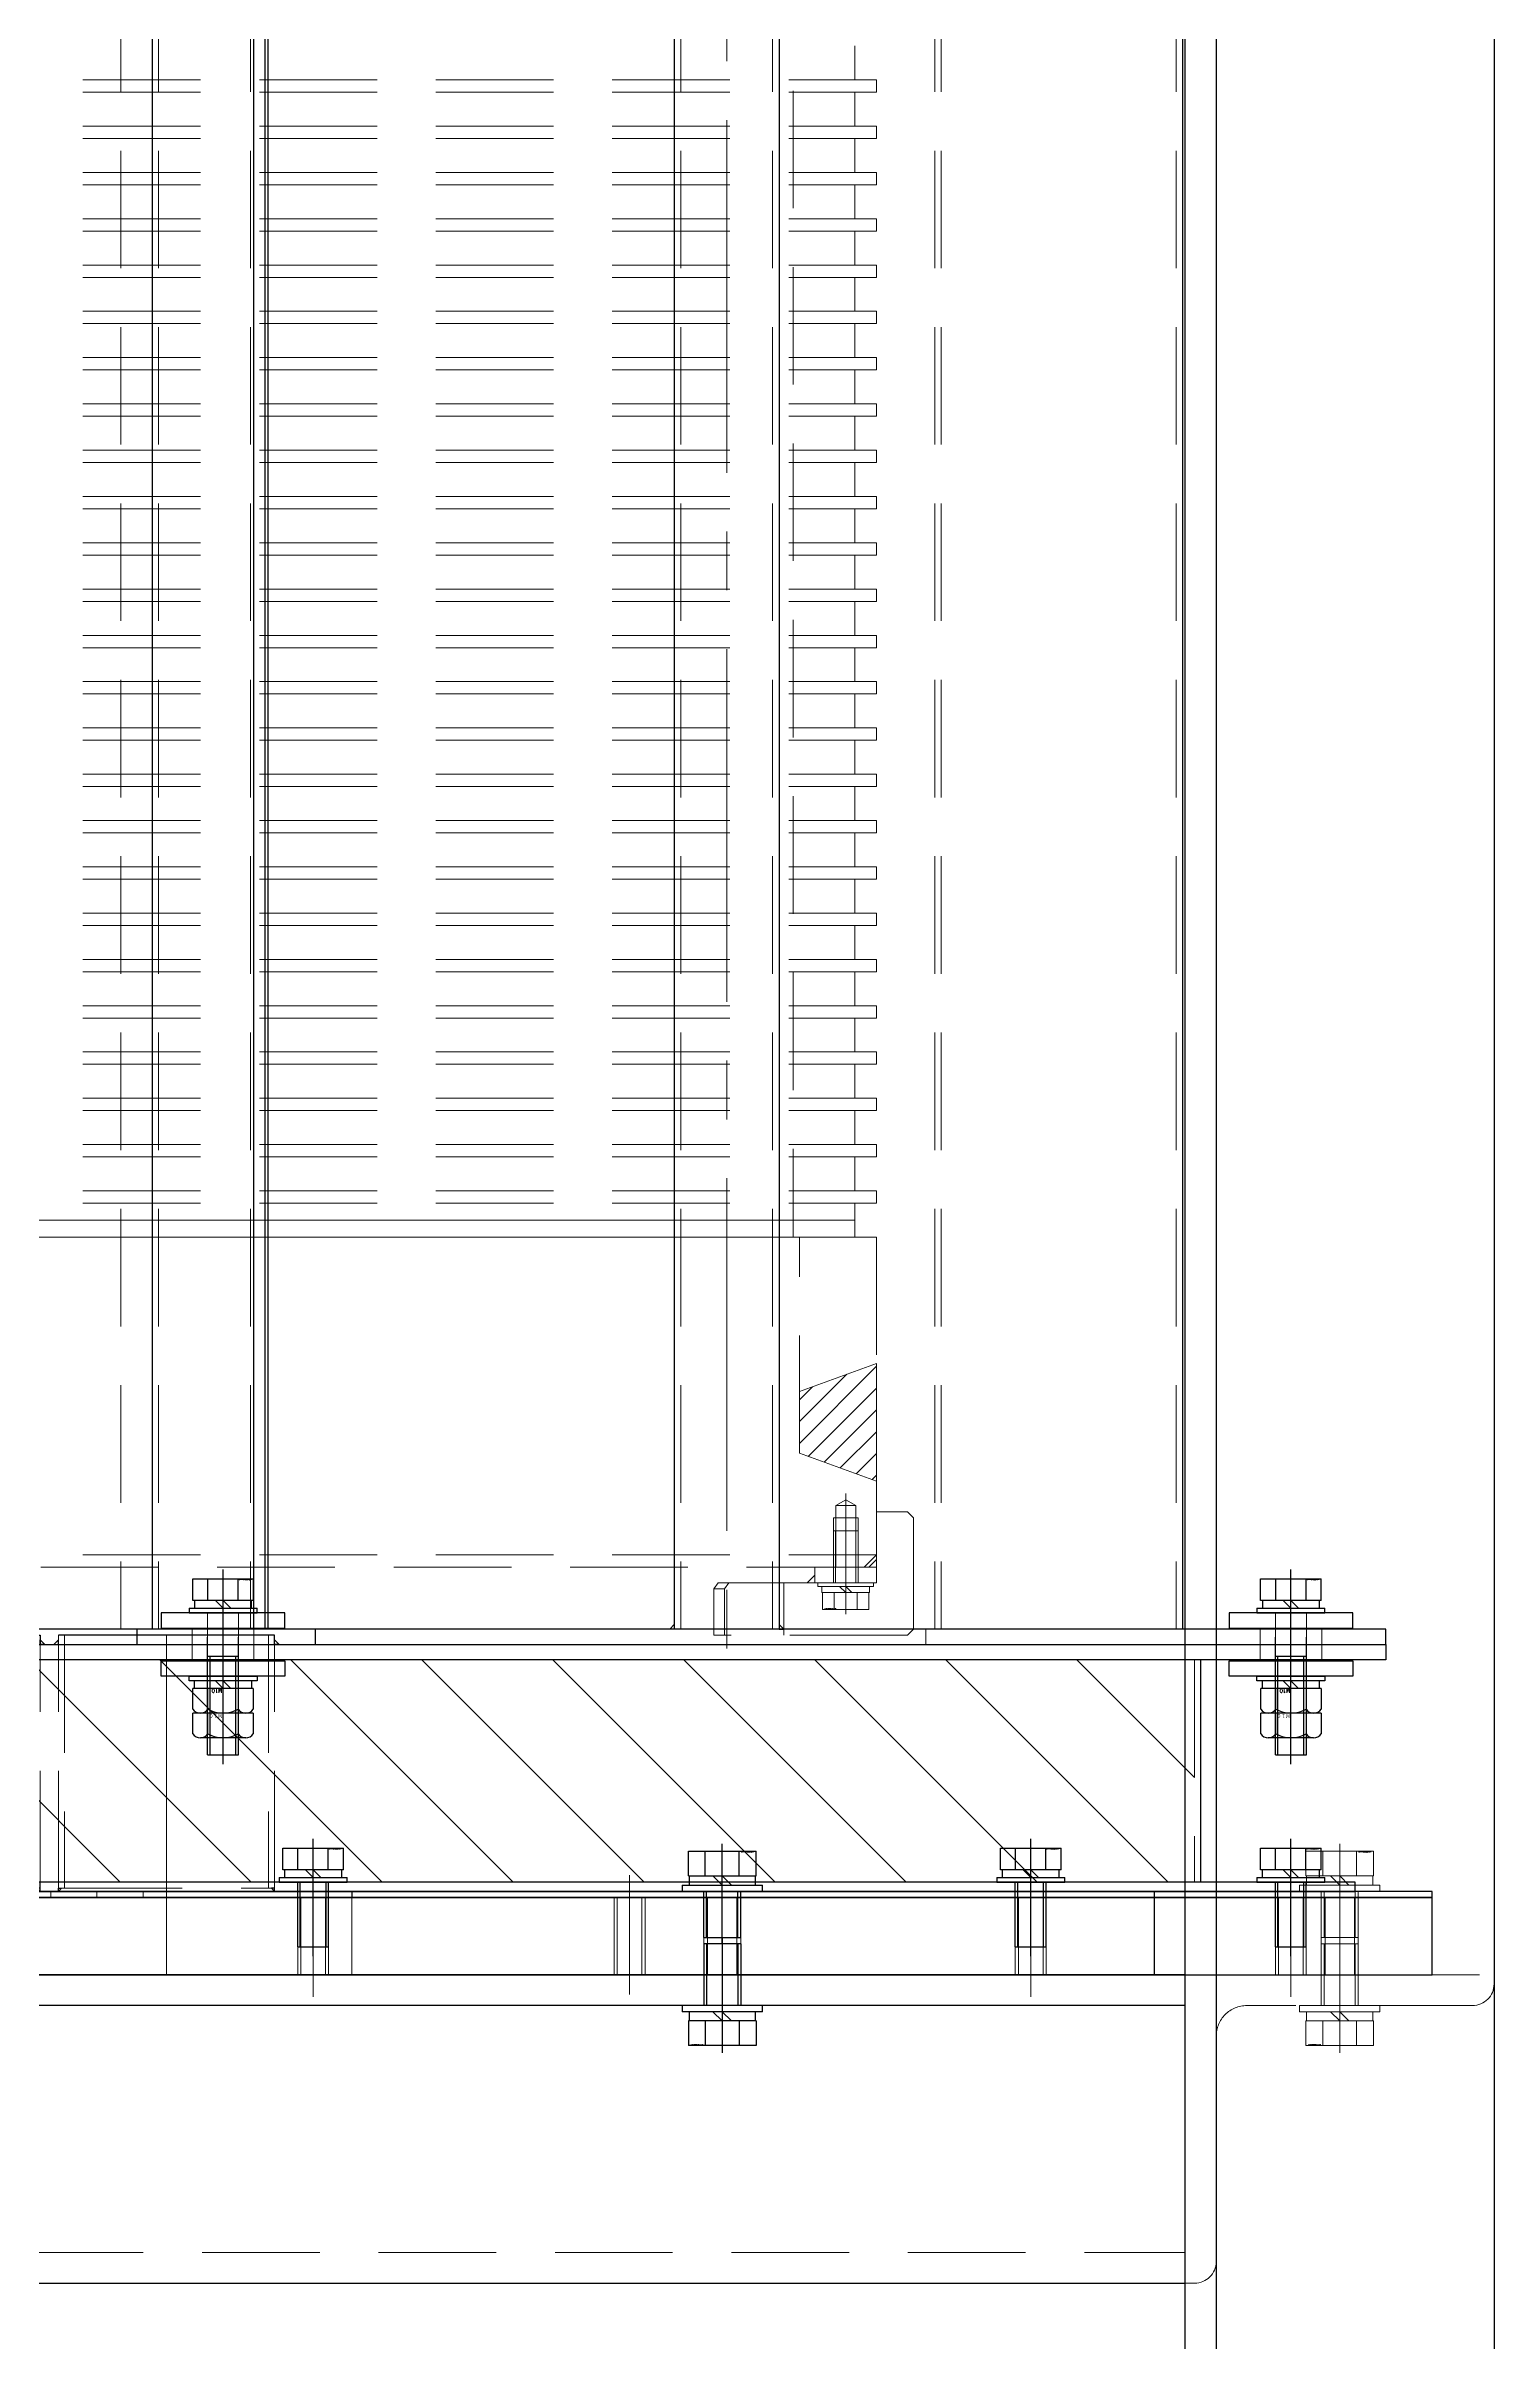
# Model space of a CAD drawing. Header units: millimetres. Extents: x -16130 to 36813, y -8099 to 27484.
# Drawn here: x 24499 to 24968, y 2189 to 2933 of the extents above; entities that cross this region are included whole.
import ezdxf

# ---------------------------------------------------------------- set-up
doc = ezdxf.new("R2010")
doc.units = ezdxf.units.MM
doc.header["$LTSCALE"] = 6
for name, pattern in [('CENTER2', [28.575, 19.05, -3.175, 3.175, -3.175]), ('HIDDEN', [9.525, 6.35, -3.175]), ('PHANTOM2', [31.75, 15.875, -3.175, 3.175, -3.175, 3.175, -3.175])]:
    doc.linetypes.add(name, pattern=pattern)
for name, color, linetype, lineweight in [('04_HIDDEN', 2, 'HIDDEN', 13), ('05_CENTER', 4, 'CENTER2', 13), ('06_PHANTOM', 2, 'PHANTOM2', 13), ('08_DIM', 3, 'Continuous', 13)]:
    doc.layers.add(name, color=color, linetype=linetype, lineweight=lineweight)
doc.layers.add('10_DRAFT', color=8, linetype='Continuous', lineweight=0, plot=False)
doc.styles.add('KANJI0', font='txt.shx', dxfattribs={"width": 0.9, "height": 30, "bigfont": 'bigfont'})
doc.styles.add('KSS_TXT', font='txt.shx', dxfattribs={"bigfont": 'extfont2.shx'})
doc.styles.add('KSS_TXT_L', font='txt.shx', dxfattribs={"height": 3, "bigfont": 'extfont2.shx'})

# ---------------------------------------------------------------- blocks, each defined once
blk = doc.blocks.new('A$C7C7467DF_1_1_1')
at = {"color": 0}
for p, q in [((-22, 21), (-20, 23)), ((-10, 23), (-20, 23)), ((-10, 5), (-10, 23)), ((-22, 21), (-22, -15)), ((10, 0), (10, 5)), ((10, 0), (41.33, 0)), ((41.33, 0), (42.75, -2)), ((42.75, -17), (42.75, -2)), ((-20, -17), (-22, -15)), ((-20, -17), (42.75, -17))]:
    blk.add_line(p, q, dxfattribs=at)
at = {"color": 3}
blk.add_line((20.07, 0), (20.07, -17), dxfattribs=at)
for points in [[(-10, 5), (-7.5, 5), (-10, 7.5), (-10, 7.5)], [(10, 0), (12.5, 0), (10, 2.5), (10, 2.5)]]:
    blk.add_lwpolyline(points, close=True, dxfattribs=at)
at = {"color": 0}
blk.add_lwpolyline([(-10, 5), (10, 5), (10, 0), (-10, 0)], close=True, dxfattribs=at)
at = {"layer": '04_HIDDEN'}
for p in [(37.8, 0), (39.21, -17), (42.75, -2)]:
    blk.add_line(p, (39.21, -2), dxfattribs=at)
at = {"layer": '05_CENTER'}
blk.add_line((0, -4.86), (0, 9.81), dxfattribs=at)
blk = doc.blocks.new('A$C435F0BD9_1_1_1_1')
at = {"color": 0}
for p, q in [((-7.51, 8.7), (7.51, 8.7)), ((-7.51, 3.2), (-7.51, 8.7)), ((-3.75, 3.2), (-3.75, 8.7)), ((3.75, 3.2), (3.75, 8.7)), ((7.51, 3.2), (7.51, 8.7)), ((-9, 1.2), (9, 1.2)), ((-9, 1.2), (-9, 0)), ((-7.7, 3.2), (-7.7, 1.2)), ((7.7, 3.2), (-7.7, 3.2)), ((0, 1.2), (-2, 3.2)), ((0, 3.2), (2, 1.2)), ((7.7, 1.2), (7.7, 3.2)), ((9, 0), (9, 1.2)), ((-9, 0), (9, 0))]:
    blk.add_line(p, q, dxfattribs=at)
at = {"color": 0, "linetype": 'CENTER2'}
blk.add_line((0, -18.3), (0, 10.2), dxfattribs=at)
at = {"color": 0, "linetype": 'HIDDEN'}
for p, q in [((-4, -16.8), (-4, 0)), ((-3.32, -16.8), (-3.32, 0)), ((3.32, -16.8), (3.32, 0)), ((4, -16.8), (4, 0)), ((-4, -16.8), (4, -16.8))]:
    blk.add_line(p, q, dxfattribs=at)
at = {"layer": '10_DRAFT', "style": 'KSS_TXT_L'}
blk.add_text('BT-M8x20L,SW,PW', height=0.3, dxfattribs=at).set_placement((3.15, 8.36))
blk = doc.blocks.new('A$C1FF45962_1_1_1')
blk.add_blockref('A$C7C7467DF_1_1_1', (-980, 0))
at = {"xscale": -1}
blk.add_blockref('A$C7C7467DF_1_1_1', (0, 0), dxfattribs=at)
at = {"rotation": 180}
for p in [(-980, 0), (0, 0)]:
    blk.add_blockref('A$C435F0BD9_1_1_1_1', p, dxfattribs=at)
blk = doc.blocks.new('A$C28E10C10_1_1_1')
h = blk.add_hatch()
h.set_pattern_fill('_USER', color=3, scale=5, angle=315, style=0, pattern_type=0)
h.set_pattern_definition([(45, (-1256.782, -15543.1433), (-3.5355339, 3.5355339), [])])
h.paths.add_polyline_path([(500, 25.9), (475, 35), (475, 55), (500, 64.1)])
at = {"color": 0}
for p, q in [((493, 491), (493, 480)), ((-500, 480), (500, 480)), ((500, 480), (500, 476)), ((-500, 476), (500, 476)), ((493, 476), (493, 465)), ((-500, 465), (500, 465)), ((500, 465), (500, 461)), ((-500, 461), (500, 461)), ((493, 461), (493, 450)), ((-500, 450), (500, 450)), ((500, 450), (500, 446)), ((-500, 446), (500, 446)), ((493, 446), (493, 435)), ((-500, 435), (500, 435)), ((500, 435), (500, 431)), ((-500, 431), (500, 431)), ((493, 431), (493, 420)), ((-500, 420), (500, 420)), ((500, 420), (500, 416)), ((-500, 416), (500, 416)), ((493, 416), (493, 405)), ((-500, 405), (500, 405)), ((500, 405), (500, 401)), ((-500, 401), (500, 401)), ((493, 401), (493, 390)), ((-500, 390), (500, 390)), ((500, 390), (500, 386)), ((-500, 386), (500, 386)), ((493, 386), (493, 375)), ((-500, 375), (500, 375)), ((500, 375), (500, 371)), ((-500, 371), (500, 371)), ((493, 371), (493, 360)), ((-500, 360), (500, 360)), ((500, 360), (500, 356)), ((-500, 356), (500, 356)), ((493, 356), (493, 345)), ((-500, 345), (500, 345)), ((500, 345), (500, 341)), ((-500, 341), (500, 341)), ((493, 341), (493, 330)), ((-500, 330), (500, 330)), ((500, 330), (500, 326)), ((-500, 326), (500, 326)), ((493, 326), (493, 315)), ((-500, 315), (500, 315)), ((500, 315), (500, 311)), ((-500, 311), (500, 311)), ((493, 311), (493, 300)), ((-500, 300), (500, 300)), ((500, 300), (500, 296)), ((-500, 296), (500, 296)), ((493, 296), (493, 285)), ((-500, 285), (500, 285)), ((500, 285), (500, 281)), ((-500, 281), (500, 281)), ((493, 281), (493, 270)), ((-500, 270), (500, 270)), ((500, 270), (500, 266)), ((-500, 266), (500, 266)), ((493, 266), (493, 255)), ((-500, 255), (500, 255)), ((500, 255), (500, 251)), ((-500, 251), (500, 251)), ((493, 251), (493, 240)), ((-500, 240), (500, 240)), ((500, 240), (500, 236)), ((-500, 236), (500, 236)), ((493, 236), (493, 225)), ((-500, 225), (500, 225)), ((500, 225), (500, 221)), ((-500, 221), (500, 221)), ((493, 221), (493, 210)), ((-500, 210), (500, 210)), ((500, 210), (500, 206)), ((-500, 206), (500, 206)), ((493, 206), (493, 195)), ((-500, 195), (500, 195)), ((500, 195), (500, 191)), ((-500, 191), (500, 191)), ((493, 191), (493, 180)), ((-500, 180), (500, 180)), ((500, 180), (500, 176)), ((-500, 176), (500, 176)), ((493, 176), (493, 165)), ((-500, 165), (500, 165)), ((500, 165), (500, 161)), ((-500, 161), (500, 161)), ((493, 161), (493, 150)), ((-500, 150), (500, 150)), ((500, 150), (500, 146)), ((-500, 146), (500, 146)), ((493, 146), (493, 135)), ((-500, 135), (500, 135)), ((500, 135), (500, 131)), ((-500, 131), (500, 131)), ((493, 131), (493, 120)), ((-500, 120), (500, 120)), ((500, 120), (500, 116)), ((-500, 116), (500, 116)), ((493, 116), (493, 105)), ((-500, 105), (500, 105)), ((500, 105), (500, 2)), ((-500, 2), (500, 2)), ((496, -2), (500, 2)), ((496, -2), (-496, -2))]:
    blk.add_line(p, q, dxfattribs=at)
at = {"layer": '04_HIDDEN'}
for p, q in [((473, 2191), (473, 105)), ((475, 105), (-475, 105)), ((475, 35), (475, 105)), ((500, 64.1), (475, 55)), ((500, 25.9), (475, 35)), ((486.75, 18), (490, 19.88)), ((486.75, 18), (486.75, -2)), ((493.25, 18), (486.75, 18)), ((490, 19.88), (493.25, 18)), ((493.25, 18), (493.25, -2)), ((486, 14), (486, -2)), ((494, 14), (486, 14)), ((494, 14), (494, -2))]:
    blk.add_line(p, q, dxfattribs=at)
at = {"layer": '05_CENTER'}
blk.add_line((490, 21.93), (490, -4.71), dxfattribs=at)
at = {"layer": '08_DIM'}
blk.add_line((500, 64.1), (500, 25.9), dxfattribs=at)
at = {"layer": '10_DRAFT'}
blk.add_line((493, 110.5), (-493, 110.5), dxfattribs=at)
blk = doc.blocks.new('A$C2B834F33_1_1')
at = {"color": 0}
for p, q in [((0, 0), (-100, 0)), ((-100, -3), (-100, 0)), ((0, 0), (0, -100)), ((-93, -10), (-20, -10)), ((-10, -20), (-10, -93)), ((-3, -100), (0, -100))]:
    blk.add_line(p, q, dxfattribs=at)
for centre, radius, start, end in [((-93, -3), 7, 180, 270), ((-20, -20), 10, 0, 90), ((-3, -93), 7, 180, 270)]:
    blk.add_arc(centre, radius, start, end, dxfattribs=at)
blk = doc.blocks.new('A$C59FA16D1_1_1')
at = {"color": 0}
for p, q in [((-90, 2592), (-90, -934)), ((-100, -5), (-1300, -5))]:
    blk.add_line(p, q, dxfattribs=at)
blk.add_lwpolyline([(-5, 2592), (0, 2592), (0, -934), (-100, -934), (-100, 2592), (-90, 2592)], dxfattribs=at)
blk.add_lwpolyline([(-1300, -95), (-100, -95), (-100, 5), (-1300, 5)], close=True, dxfattribs=at)
at = {"layer": '04_HIDDEN'}
blk.add_line((-1390, -85), (-100, -85), dxfattribs=at)
at = {"layer": '05_CENTER'}
for p, q in [((-250, 19.94), (-250, -20.27)), ((-50, 19.94), (-50, -20.27))]:
    blk.add_line(p, q, dxfattribs=at)
at = {"layer": '04_HIDDEN', "xscale": -1}
blk.add_blockref('A$C2B834F33_1_1', (-100, 5), dxfattribs=at)
blk = doc.blocks.new('A$C240E0C69_1_1')
h = blk.add_hatch()
h.set_pattern_fill('_USER', color=3, scale=30, angle=315, pattern_type=0)
h.set_pattern_definition([(315, (-3058.926, 23640.867), (21.213203, 21.213203), [])])
h.paths.add_polyline_path([(7, 75), (7, 3), (603, 3), (603, 75)])
for p, q in [((195.13, 80), (195.13, 83)), ((195.13, 83), (229.13, 83)), ((229.13, 83), (229.13, 80)), ((5, 3), (5, 75))]:
    blk.add_line(p, q)
at = {"color": 254}
blk.add_line((305, 83), (235, 83), dxfattribs=at)
at = {"color": 0}
for p, q in [((305, 80), (305, 83)), ((605, 3), (605, 75)), ((229.13, 0), (229.13, 3))]:
    blk.add_line(p, q, dxfattribs=at)
for points in [[(665, 75), (0, 75), (0, 80), (665, 80)], [(655, 3), (0, 3), (0, 0), (655, 0)]]:
    blk.add_lwpolyline(points, close=True, dxfattribs=at)
at = {"color": 3}
for points in [[(195.13, 80), (195.13, 81.5), (195.13, 81.5), (193.63, 80)], [(229.13, 80), (229.13, 81.5), (229.13, 81.5), (230.63, 80)], [(235, 80), (235, 81.5), (235, 81.5), (233.5, 80)], [(305, 80), (305, 81.5), (305, 81.5), (306.5, 80)], [(195.13, 1), (196.13, 1), (196.13, 1), (195.13, 0)], [(229.13, 1), (228.13, 1), (228.13, 1), (229.13, 0)], [(235, 1), (236, 1), (236, 1), (235, 0)], [(305, 1), (304, 1), (304, 1), (305, 0)]]:
    blk.add_lwpolyline(points, close=True, dxfattribs=at)
at = {"layer": '04_HIDDEN'}
for p, q in [((7, 75), (7, 3)), ((190, 3), (190, 75)), ((190, 3), (190, 75)), ((192, 75), (192, 3)), ((192, 75), (192, 3)), ((603, 75), (603, 3)), ((226.33, 1), (197.93, 1))]:
    blk.add_line(p, q, dxfattribs=at)
at = {"layer": '04_HIDDEN', "color": 254}
blk.add_line((237, 1), (303, 1), dxfattribs=at)
at = {"layer": '04_HIDDEN'}
for points in [[(195.13, 83), (197.93, 83), (197.93, 1), (195.13, 1)], [(229.13, 83), (226.33, 83), (226.33, 1), (229.13, 1)]]:
    blk.add_lwpolyline(points, close=True, dxfattribs=at)
at = {"layer": '04_HIDDEN', "color": 254}
for points in [[(235, 83), (237, 83), (237, 1), (235, 1)], [(305, 83), (303, 83), (303, 1), (305, 1)]]:
    blk.add_lwpolyline(points, close=True, dxfattribs=at)
at = {"layer": '05_CENTER'}
for p, q in [((288.29, 85.93), (288.29, 68.87)), ((634.17, 85.93), (634.17, 68.87)), ((55.34, 8.81), (55.34, -5.89)), ((317.5, 8.81), (317.5, -5.89)), ((549.93, 8.81), (549.93, -5.89)), ((634.17, 8.81), (634.17, -5.89))]:
    blk.add_line(p, q, dxfattribs=at)
at = {"layer": '06_PHANTOM'}
for p, q in [((0, 80), (0, 75)), ((155, 80), (155, 75)), ((0, 0), (0, 3)), ((190, 0), (190, 3))]:
    blk.add_line(p, q, dxfattribs=at)
at = {"layer": '10_DRAFT'}
for p, q in [((212.13, 83), (212.13, 0)), ((270, 83), (270, 0)), ((0, 80), (0, 0))]:
    blk.add_line(p, q, dxfattribs=at)
blk = doc.blocks.new('A$C7AFA21F4_1_1_1_1')
at = {"color": 0}
for p, q in [((-9.81, 11), (9.81, 11)), ((-9.81, 4), (-9.81, 11)), ((-4.91, 4), (-4.91, 11)), ((4.91, 4), (4.91, 11)), ((9.81, 4), (9.81, 11)), ((-11, 1.5), (11, 1.5)), ((-11, 1.5), (-11, 0)), ((-11, 0), (11, 0)), ((9.81, 4), (-9.81, 4)), ((-9.25, 4), (-9.25, 1.5)), ((0, 1.5), (-2.5, 4)), ((0, 4), (2.5, 1.5)), ((9.25, 1.5), (9.25, 4)), ((11, 0), (11, 1.5))]:
    blk.add_line(p, q, dxfattribs=at)
at = {"color": 0, "linetype": 'CENTER2'}
blk.add_line((0, -24), (0, 14), dxfattribs=at)
at = {"color": 0, "linetype": 'HIDDEN'}
for p, q in [((-5, -21), (-5, 0)), ((-4.19, -21), (-4.19, 0)), ((4.19, -21), (4.19, 0)), ((5, -21), (5, 0)), ((-5, -21), (5, -21))]:
    blk.add_line(p, q, dxfattribs=at)
at = {"layer": '10_DRAFT', "style": 'KSS_TXT_L'}
blk.add_text('BT-M10x25L,SW,PW', height=0.3, dxfattribs=at).set_placement((5.1, 10.66))
blk = doc.blocks.new('A$C52421B65_1_1')
at = {"color": 0}
blk.add_line((590, 0), (590, 25), dxfattribs=at)
blk.add_lwpolyline([(-590, 0), (680, 0), (680, 25), (-590, 25)], close=True, dxfattribs=at)
at = {"layer": '04_HIDDEN', "color": 9}
for p, q in [((312.5, 25), (312.5, 0)), ((313.5, 25), (313.5, 0)), ((321.5, 25), (321.5, 0)), ((322.5, 25), (322.5, 0)), ((544.93, 25), (544.93, 0)), ((545.93, 25), (545.93, 0)), ((553.93, 25), (553.93, 0)), ((554.93, 25), (554.93, 0)), ((629.17, 25), (629.17, 0)), ((630.17, 25), (630.17, 0)), ((638.17, 25), (638.17, 0)), ((639.17, 25), (639.17, 0))]:
    blk.add_line(p, q, dxfattribs=at)
at = {"layer": '04_HIDDEN', "color": 252}
for p, q in [((330, 0), (330, 25)), ((415, 0), (415, 25)), ((416, 0), (416, 25)), ((424, 0), (424, 25)), ((425, 0), (425, 25))]:
    blk.add_line(p, q, dxfattribs=at)
at = {"layer": '04_HIDDEN'}
for p, q in [((444, 0), (444, 25)), ((445.25, 0), (445.25, 25)), ((454.75, 0), (454.75, 25)), ((456, 0), (456, 25)), ((644, 0), (644, 25)), ((645.25, 0), (645.25, 25)), ((654.75, 0), (654.75, 25)), ((656, 0), (656, 25))]:
    blk.add_line(p, q, dxfattribs=at)
at = {"layer": '05_CENTER', "color": 9}
for p, q in [((317.5, 31.4), (317.5, -7.23)), ((549.93, 31.4), (549.93, -7.23)), ((634.17, 31.4), (634.17, -7.23))]:
    blk.add_line(p, q, dxfattribs=at)
at = {"layer": '05_CENTER', "color": 252}
blk.add_line((420, -6.4), (420, 32.23), dxfattribs=at)
at = {"layer": '05_CENTER'}
for p, q in [((450, -6.08), (450, 31.14)), ((650, -6.08), (650, 31.14))]:
    blk.add_line(p, q, dxfattribs=at)
at = {"layer": '10_DRAFT'}
blk.add_line((270, 25), (270, 0), dxfattribs=at)
blk = doc.blocks.new('A$C437C52AB_1_1')
at = {"color": 0, "linetype": 'CENTER2'}
blk.add_line((0, -17.01), (0, 15.35), dxfattribs=at)
at = {"color": 0}
for p, q in [((-10.97, 13), (10.97, 13)), ((-10.97, 5), (-10.97, 13)), ((-5.48, 5), (-5.48, 13)), ((5.48, 5), (5.48, 13)), ((10.97, 5), (10.97, 13)), ((-13, 2), (13, 2)), ((-13, 2), (-13, 0)), ((-13, 0), (13, 0)), ((-10.97, 5), (10.97, 5)), ((-10.75, 5), (-10.75, 2)), ((0, 2), (-3, 5)), ((0, 5), (3, 2)), ((10.75, 2), (10.75, 5)), ((13, 0), (13, 2))]:
    blk.add_line(p, q, dxfattribs=at)
at = {"color": 0, "linetype": 'HIDDEN'}
for p, q in [((-6, -15), (-6, 0)), ((-5.05, -15), (-5.05, 0)), ((5.05, -15), (5.05, 0)), ((6, -15), (6, 0)), ((-6, -15), (6, -15))]:
    blk.add_line(p, q, dxfattribs=at)
at = {"layer": '10_DRAFT', "style": 'KSS_TXT_L'}
blk.add_text('BT-M12x20L,SW,PW', height=0.3, dxfattribs=at).set_placement((6.19, 12.66))
blk = doc.blocks.new('A$C76434E7E_1_1')
at = {"color": 252}
blk.add_line((330, 2), (330, 0), dxfattribs=at)
at = {"color": 0}
blk.add_line((590, 0), (590, 2), dxfattribs=at)
blk.add_lwpolyline([(-590, 0), (680, 0), (680, 2), (-590, 2)], close=True, dxfattribs=at)
at = {"layer": '04_HIDDEN'}
for p, q in [((232.49, 2), (232.49, 0)), ((262.49, 2), (262.49, 0))]:
    blk.add_line(p, q, dxfattribs=at)
at = {"layer": '05_CENTER', "color": 9}
for p, q in [((317.5, 8.4), (317.5, -7.23)), ((549.93, 8.4), (549.93, -7.23))]:
    blk.add_line(p, q, dxfattribs=at)
at = {"layer": '05_CENTER'}
for p, q in [((450, -6.08), (450, 8.14)), ((650, -6.08), (650, 8.14))]:
    blk.add_line(p, q, dxfattribs=at)
at = {"layer": '10_DRAFT'}
for p, q in [((247.49, 2), (247.49, 0)), ((270, 2), (270, 0))]:
    blk.add_line(p, q, dxfattribs=at)
blk = doc.blocks.new('A$C3D892AFF_1_1')
at = {"color": 0, "linetype": 'CENTER2'}
blk.add_line((0, -22.01), (0, 15.35), dxfattribs=at)
at = {"color": 0}
for p, q in [((-10.97, 13), (10.97, 13)), ((-10.97, 5), (-10.97, 13)), ((-5.48, 5), (-5.48, 13)), ((5.48, 5), (5.48, 13)), ((10.97, 5), (10.97, 13)), ((-13, 2), (13, 2)), ((-13, 2), (-13, 0)), ((-13, 0), (13, 0)), ((-10.97, 5), (10.97, 5)), ((-10.75, 5), (-10.75, 2)), ((0, 2), (-3, 5)), ((0, 5), (3, 2)), ((10.75, 2), (10.75, 5)), ((13, 0), (13, 2))]:
    blk.add_line(p, q, dxfattribs=at)
at = {"color": 0, "linetype": 'HIDDEN'}
for p, q in [((-6, -20), (-6, 0)), ((-5.05, -20), (-5.05, 0)), ((5.05, -20), (5.05, 0)), ((6, -20), (6, 0)), ((-6, -20), (6, -20))]:
    blk.add_line(p, q, dxfattribs=at)
at = {"layer": '10_DRAFT', "style": 'KSS_TXT_L'}
blk.add_text('BT-M12x25L,SW,PW', height=0.3, dxfattribs=at).set_placement((6.19, 12.66))
blk = doc.blocks.new('A$C3DF21393_1_1')
for name, p in [('A$C240E0C69_1_1', (-650, 32)), ('A$C7AFA21F4_1_1_1_1', (-332.5, 35)), ('A$C437C52AB_1_1', (-200, 32)), ('A$C7AFA21F4_1_1_1_1', (-100.07, 35)), ('A$C7AFA21F4_1_1_1_1', (-15.83, 35)), ('A$C52421B65_1_1', (-650, 5)), ('A$C76434E7E_1_1', (-650, 30))]:
    blk.add_blockref(name, p)
at = {"rotation": 180}
blk.add_blockref('A$C3D892AFF_1_1', (-200, -5), dxfattribs=at)
at = {"layer": '04_HIDDEN'}
blk.add_blockref('A$C437C52AB_1_1', (0, 32), dxfattribs=at)
at = {"layer": '04_HIDDEN', "rotation": 180}
blk.add_blockref('A$C3D892AFF_1_1', (0, -5), dxfattribs=at)
blk = doc.blocks.new('NCLSS10-20-10.5a_1_1')
at = {"color": 0}
blk.add_lwpolyline([(-10, 0), (10, 0), (10, 10.5), (-10, 10.5)], close=True, dxfattribs=at)
at = {"layer": '04_HIDDEN', "color": 0}
for p, q in [((-5, 10.5), (-5, 0)), ((5, 10.5), (5, 0))]:
    blk.add_line(p, q, dxfattribs=at)
at = {"layer": '10_DRAFT'}
blk.add_line((0, 10.5), (0, 0), dxfattribs=at)
blk = doc.blocks.new('WSSS40-10-5a_1_1')
at = {"color": 0}
blk.add_lwpolyline([(-5, -20), (0, -20), (0, 20), (-5, 20)], close=True, dxfattribs=at)
at = {"layer": '04_HIDDEN', "color": 0}
for p, q in [((-5, 5), (0, 5)), ((-5, -5), (0, -5))]:
    blk.add_line(p, q, dxfattribs=at)
at = {"layer": '10_DRAFT'}
blk.add_line((-5, 0), (0, 0), dxfattribs=at)
blk = doc.blocks.new('M10Nu_1_1_1_1')
at = {"color": 0}
for p, q in [((-7.35, 8), (7.35, 8)), ((-9.8, 0), (-9.8, 6.69)), ((-9.8, 0), (9.8, 0)), ((-4.9, 0), (-4.9, 6.69)), ((4.9, 6.69), (4.9, 0)), ((9.8, 6.69), (9.8, 0))]:
    blk.add_line(p, q, dxfattribs=at)
at = {"color": 0, "linetype": 'CENTER2'}
blk.add_line((0, 8), (0, 0), dxfattribs=at)
at = {"color": 0}
for centre, radius, start, end in [((-7.35, 5.06), 2.94, 33.626, 146.374), ((0, -1.8), 9.8, 60, 120), ((7.35, 5.06), 2.94, 33.626, 146.374)]:
    blk.add_arc(centre, radius, start, end, dxfattribs=at)
at = {"layer": '10_DRAFT', "style": 'KANJI0', "width": 0.82}
blk.add_text('Ｍ１０', height=1.25, dxfattribs=at).set_placement((0.26, 0.12))
blk = doc.blocks.new('M10Nza_1_1_1_1')
at = {"color": 0}
for p, q in [((-9.8, 4), (-9.8, 10.69)), ((-7.35, 12), (7.35, 12)), ((-4.9, 4), (-4.9, 10.69)), ((4.9, 10.69), (4.9, 4)), ((9.8, 10.69), (9.8, 4)), ((-9.8, 4), (9.8, 4)), ((-9.2, 1.5), (-9.2, 4)), ((0, 1.5), (-2.5, 4)), ((0, 4), (2.5, 1.5)), ((9.2, 4), (9.2, 1.5))]:
    blk.add_line(p, q, dxfattribs=at)
at = {"color": 0, "linetype": 'CENTER2'}
blk.add_line((0, 12), (0, 0), dxfattribs=at)
at = {"color": 0}
blk.add_lwpolyline([(-11, 1.5), (11, 1.5), (11, 0), (-11, 0)], close=True, dxfattribs=at)
for centre, radius, start, end in [((-7.35, 9.06), 2.94, 33.626, 146.374), ((0, 2.2), 9.8, 60, 120), ((7.35, 9.06), 2.94, 33.626, 146.374)]:
    blk.add_arc(centre, radius, start, end, dxfattribs=at)
at = {"layer": '10_DRAFT', "style": 'KSS_TXT'}
blk.add_text('M10', height=1.25, dxfattribs=at).set_placement((0.26, 4.12))
blk = doc.blocks.new('A$C7C5040DC_1_1')
at = {"color": 0}
for p, q in [((-9.81, 11), (9.81, 11)), ((-9.81, 4), (-9.81, 11)), ((-4.91, 4), (-4.91, 11)), ((4.91, 4), (4.91, 11)), ((9.81, 4), (9.81, 11)), ((-11, 1.5), (11, 1.5)), ((-11, 1.5), (-11, 0)), ((-11, 0), (11, 0)), ((9.81, 4), (-9.81, 4)), ((-9.25, 4), (-9.25, 1.5)), ((0, 1.5), (-2.5, 4)), ((0, 4), (2.5, 1.5)), ((9.25, 1.5), (9.25, 4)), ((11, 0), (11, 1.5))]:
    blk.add_line(p, q, dxfattribs=at)
at = {"color": 0, "linetype": 'CENTER2'}
blk.add_line((0, -49), (0, 14), dxfattribs=at)
at = {"color": 0, "linetype": 'HIDDEN'}
for p, q in [((-5, -46), (-5, 0)), ((5, -46), (5, 0)), ((-5, -14), (5, -14)), ((-4.19, -46), (-4.19, -14)), ((4.19, -46), (4.19, -14)), ((-5, -46), (5, -46))]:
    blk.add_line(p, q, dxfattribs=at)
at = {"layer": '10_DRAFT', "style": 'KSS_TXT_L'}
blk.add_text('BT-M10x50L,SW,PW', height=0.3, dxfattribs=at).set_placement((5.16, 10.66))
blk = doc.blocks.new('A$C29E04663_1_1')
at = {"color": 0}
for p, q in [((-368.75, 2370), (-368.75, 5)), ((-332.34, 2370), (-332.34, 5)), ((-331.32, 2370), (-331.32, 5)), ((-199.68, 2370), (-199.68, 5)), ((-165.68, 2370), (-165.68, 5)), ((-35.12, 2370), (-35.12, 5))]:
    blk.add_line(p, q, dxfattribs=at)
blk.add_lwpolyline([(-373.75, 0), (30.83, 0), (30.83, 5), (-373.75, 5)], close=True, dxfattribs=at)
at = {"color": 3}
for points in [[(-199.68, 5), (-201.18, 5), (-201.18, 5), (-199.68, 6.5)], [(-165.68, 5), (-164.18, 5), (-164.18, 5), (-165.68, 6.5)]]:
    blk.add_lwpolyline(points, close=True, dxfattribs=at)
at = {"layer": '04_HIDDEN'}
for p, q in [((-366.74, 2370), (-366.74, 5)), ((-197.53, 2370), (-197.53, 5)), ((-167.83, 2370), (-167.83, 5)), ((-115.27, 2370), (-115.27, 5)), ((-113.27, 2370), (-113.27, 5)), ((-37.12, 2370), (-37.12, 5)), ((-118.24, 0), (-118.24, 5))]:
    blk.add_line(p, q, dxfattribs=at)
at = {"layer": '05_CENTER'}
for p, q in [((-182.68, 2379.94), (-182.68, -15.78)), ((0, -12.03), (0, 16.95))]:
    blk.add_line(p, q, dxfattribs=at)
blk = doc.blocks.new('A$C37977191_1_1')
at = {"color": 0}
blk.add_line((9.89, 2370), (9.89, 5), dxfattribs=at)
blk.add_lwpolyline([(-590.25, 0), (29.96, 0), (29.96, 5), (-590.25, 5)], close=True, dxfattribs=at)
at = {"layer": '04_HIDDEN'}
for p, q in [((-33.14, 2370), (-33.14, 5)), ((8.91, 2370), (8.91, 5))]:
    blk.add_line(p, q, dxfattribs=at)
at = {"layer": '05_CENTER'}
blk.add_line((0, -12.03), (0, 16.95), dxfattribs=at)
blk = doc.blocks.new('A$C788C044D_1_1')
for name, p in [('A$C37977191_1_1', (-345.84, 0)), ('A$C29E04663_1_1', (0, 0)), ('A$C7C5040DC_1_1', (-345.84, 10.25)), ('A$C7C5040DC_1_1', (0.04, 10.25))]:
    blk.add_blockref(name, p)
at = {"color": 4, "rotation": 270}
for p in [(-345.84, 5.25), (0.04, 5.25)]:
    blk.add_blockref('WSSS40-10-5a_1_1', p, dxfattribs=at)
at = {"color": 4, "xscale": -1, "rotation": 270}
for p in [(-345.84, -5.25), (0.04, -5.25)]:
    blk.add_blockref('WSSS40-10-5a_1_1', p, dxfattribs=at)
at = {"rotation": 180}
for name, p in [('M10Nza_1_1_1_1', (-345.84, -10.25)), ('M10Nza_1_1_1_1', (0.04, -10.25)), ('M10Nu_1_1_1_1', (-345.84, -22.25)), ('M10Nu_1_1_1_1', (0.04, -22.25))]:
    blk.add_blockref(name, p, dxfattribs=at)
at = {"layer": '04_HIDDEN', "color": 4}
for p in [(-345.84, -5.25), (0.04, -5.25)]:
    blk.add_blockref('NCLSS10-20-10.5a_1_1', p, dxfattribs=at)

msp = doc.modelspace()

# ---------------------------------------------------------------- block references
for name, p in [('A$C59FA16D1_1_1', (24967.87493, 2303.1782)), ('A$C788C044D_1_1', (24902.04172, 2415.1782)), ('A$C3DF21393_1_1', (24917.87499, 2303.1782))]:
    msp.add_blockref(name, p)
at = {"layer": '04_HIDDEN'}
for name, p in [('A$C28E10C10_1_1_1', (24267.87493, 2442.1782)), ('A$C1FF45962_1_1_1', (24757.87493, 2435.1782))]:
    msp.add_blockref(name, p, dxfattribs=at)

doc.saveas('drawing.dxf')
